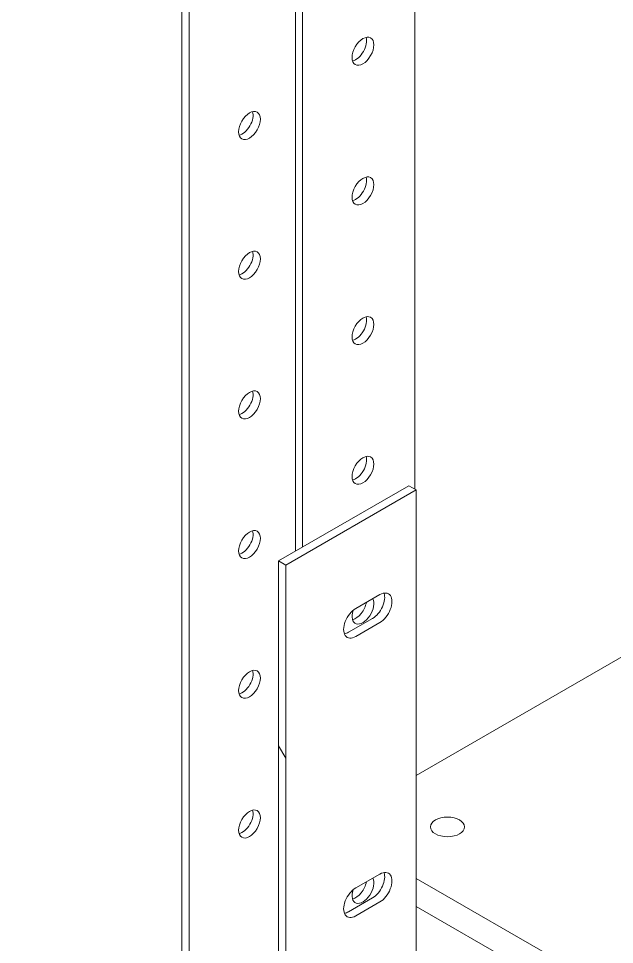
# Model space of a CAD drawing. Header units: millimetres. Extents: x 0 to 8410, y 0 to 5940.
# Drawn here: x 6488.3 to 6662.8, y 4891.5 to 5162.4 of the extents above; entities that cross this region are included whole.
import ezdxf

# ---------------------------------------------------------------- set-up
doc = ezdxf.new("R2010")
doc.units = ezdxf.units.MM
doc.header["$LTSCALE"] = 10
doc.layers.add('가시적인 것(ISO)', color=3, linetype='Continuous', lineweight=5, true_color=0x00ff00)
doc.layers.add('해치(ISO)', color=7, linetype='Continuous', lineweight=5)
pattern_1 = [(119.99998, (0, 0), (-27.49631, -15.87499), [])]

msp = doc.modelspace()

# ---------------------------------------------------------------- hatches: boundary and pattern name
at = {"layer": '해치(ISO)'}
h = msp.add_hatch(dxfattribs=at)
h.set_pattern_fill('ANSI31', color=256, scale=254, angle=75, style=0)
h.set_pattern_definition(pattern_1)
edge = h.paths.add_edge_path()
edge.add_line((7404.27, 4779.83), (7404.27, 4781.46))
edge.add_line((7404.27, 4781.46), (7404.27, 4781.94))
edge.add_line((7404.27, 4781.94), (7404.27, 4785.7))
edge.add_line((7404.27, 4785.7), (7404.27, 4786.36))
edge.add_line((7404.27, 4786.36), (7404.27, 4792.16))
edge.add_line((7404.27, 4792.16), (7404.27, 4792.17))
edge.add_line((7404.27, 4792.17), (7404.27, 4792.3))
edge.add_line((7404.27, 4792.3), (7404.27, 4796.6))
edge.add_line((7404.27, 4796.6), (7404.27, 4801.48))
edge.add_line((7404.27, 4801.48), (7404.27, 4808.84))
edge.add_line((7404.27, 4808.84), (7404.27, 4812.54))
edge.add_line((7404.27, 4812.54), (7403.36, 4813.06))
edge.add_line((7403.36, 4813.06), (7401.61, 4814.07))
edge.add_line((7401.61, 4814.07), (7401.1, 4814.36))
edge.add_line((7401.1, 4814.36), (7399.49, 4815.29))
edge.add_line((7399.49, 4815.29), (7381.65, 4825.56))
edge.add_line((7381.65, 4825.56), (7377.4, 4828.01))
edge.add_line((7377.4, 4828.01), (7375.98, 4828.82))
edge.add_line((7375.98, 4828.82), (7375.98, 4827.19))
edge.add_ellipse((7378.1, 4825.97), major_axis=(1.5, -2.6), ratio=0.578093, start_angle=225.1108, end_angle=315.1108)
edge.add_line((7378.1, 4823.51), (7397.55, 4812.32))
edge.add_ellipse((7397.55, 4808.64), major_axis=(2.25, -3.9), ratio=0.578093, start_angle=45.1108, end_angle=135.1108, ccw=False)
edge.add_line((7400.73, 4806.81), (7400.73, 4784.32))
edge.add_ellipse((7402.85, 4783.1), major_axis=(1.5, -2.6), ratio=0.578093, start_angle=225.1108, end_angle=315.1108)
edge.add_line((7402.85, 4780.65), (7404.27, 4779.83))
edge = h.paths.add_edge_path()
edge.add_line((6488.28, 5307.32), (6489.69, 5306.5))
edge.add_ellipse((6489.69, 5308.95), major_axis=(1.5, -2.6), ratio=0.578093, start_angle=315.1108, end_angle=405.1108)
edge.add_line((6491.82, 5307.73), (6491.82, 5330.21))
edge.add_ellipse((6495, 5328.38), major_axis=(-2.25, 3.9), ratio=0.578093, start_angle=315.1108, end_angle=405.1108, ccw=False)
edge.add_line((6495, 5332.06), (6514.44, 5320.86))
edge.add_ellipse((6514.44, 5323.32), major_axis=(1.5, -2.6), ratio=0.578093, start_angle=315.1108, end_angle=405.1108)
edge.add_line((6516.56, 5322.09), (6516.56, 5323.73))
edge.add_line((6516.56, 5323.73), (6498.56, 5334.1))
edge.add_line((6498.56, 5334.1), (6498.55, 5334.1))
edge.add_line((6498.55, 5334.1), (6488.28, 5340.02))
edge.add_line((6488.28, 5340.02), (6488.28, 5307.32))
h = msp.add_hatch(dxfattribs=at)
h.set_pattern_fill('ANSI31', color=256, scale=254, angle=75, style=0)
h.set_pattern_definition(pattern_1)
h.paths.add_polyline_path([(6811.92, 4861.21), (6809.8, 4862.43), (6809.8, 4723.45), (6811.92, 4722.22)])
h.paths.add_polyline_path([(6566.56, 5002.5), (6564.44, 5003.73), (6564.44, 4864.74), (6566.56, 4863.52)])

# ---------------------------------------------------------------- linework, layer by layer
at = {"layer": '가시적인 것(ISO)'}
for p, q in [((6536.11, 3615.66), (6536.11, 5304.3)), ((6538.23, 3614.43), (6538.23, 5303.08)), ((6571.46, 5292.12), (6571.46, 5007.77)), ((6569.34, 5006.55), (6569.34, 5288.94)), ((6604.33, 5024.68), (6604.33, 5273.19)), ((6602.58, 5025.69), (6564.44, 5003.73)), ((6604.7, 5024.47), (6566.56, 5002.5)), ((6604.7, 5024.47), (6602.58, 5025.69)), ((6604.7, 4885.48), (6604.7, 5024.47)), ((6566.56, 5002.5), (6564.44, 5003.73)), ((6564.44, 5003.73), (6564.44, 4864.74)), ((6566.56, 4863.52), (6566.56, 5002.5)), ((6587.02, 4989.76), (6594.09, 4993.83)), ((6584.9, 4982.81), (6591.97, 4986.88)), ((6594.09, 4985.66), (6587.02, 4981.59)), ((6675.33, 4981.6), (6604.7, 4940.93)), ((6587.02, 4908.01), (6594.09, 4912.08)), ((6604.7, 4910.79), (6809.8, 4792.68)), ((6584.9, 4901.05), (6591.97, 4905.12)), ((6594.09, 4903.9), (6587.02, 4899.83)), ((6809.8, 4784.51), (6604.7, 4902.62))]:
    msp.add_line(p, q, dxfattribs=at)
for centre, major_axis, ratio in [((6589.14, 5152.85), (2.25, 3.9), 0.578093), ((6555.91, 5131.11), (2.25, 3.9), 0.578093), ((6589.14, 5111.97), (2.25, 3.9), 0.578093), ((6555.91, 5090.23), (2.25, 3.9), 0.578093), ((6589.14, 5071.09), (2.25, 3.9), 0.578093), ((6555.91, 5049.35), (2.25, 3.9), 0.578093), ((6589.14, 5030.22), (2.25, 3.9), 0.578093), ((6555.91, 5008.48), (2.25, 3.9), 0.578093), ((6555.91, 4967.6), (2.25, 3.9), 0.578093), ((6555.91, 4926.72), (2.25, 3.9), 0.578093), ((6613.89, 4925.86), (-5, 0), 0.575862)]:
    msp.add_ellipse(centre, major_axis=major_axis, ratio=ratio, dxfattribs=at)
for centre, major_axis, start_param, end_param in [((6587.02, 5154.07), (2.25, 3.9), 3.631445, 5.793333), ((6553.79, 5132.33), (2.25, 3.9), 3.631445, 5.793333), ((6587.02, 5113.19), (2.25, 3.9), 3.631445, 5.793333), ((6553.79, 5091.45), (2.25, 3.9), 3.631445, 5.793333), ((6587.02, 5072.31), (2.25, 3.9), 3.631445, 5.793333), ((6553.79, 5050.58), (2.25, 3.9), 3.631445, 5.793333), ((6587.02, 5031.44), (2.25, 3.9), 3.631445, 5.793333), ((6553.79, 5009.7), (2.25, 3.9), 3.631445, 5.793333), ((6591.97, 4990.97), (2.5, 4.33), 3.925057, 5.845939), ((6594.09, 4989.75), (2.5, 4.33), 3.925057, 7.06665), ((6589.14, 4989.34), (2.25, 3.9), 1.920081, 5.959282), ((6587.02, 4990.56), (2.25, 3.9), 3.631445, 5.277036), ((6587.02, 4985.67), (-2.5, -4.33), 3.925057, 7.06665), ((6584.9, 4986.9), (2.5, 4.33), 3.578839, 3.925057), ((6553.79, 4968.82), (2.25, 3.9), 3.631445, 5.793333), ((6553.79, 4927.94), (2.25, 3.9), 3.631445, 5.793333), ((6591.97, 4909.21), (2.5, 4.33), 3.925057, 5.845939), ((6594.09, 4907.99), (2.5, 4.33), 3.925057, 7.06665), ((6589.14, 4907.58), (2.25, 3.9), 1.920081, 5.959282), ((6587.02, 4908.81), (2.25, 3.9), 3.631445, 5.277036), ((6587.02, 4903.92), (-2.5, -4.33), 3.925057, 7.06665), ((6584.9, 4905.14), (2.5, 4.33), 3.578839, 3.925057)]:
    msp.add_ellipse(centre, major_axis=major_axis, ratio=0.578093, start_param=start_param, end_param=end_param, dxfattribs=at)

doc.saveas('drawing.dxf')
